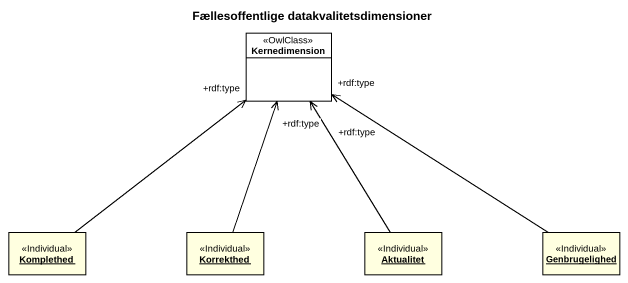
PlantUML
@startuml
title Fællesoffentlige datakvalitetsdimensioner
hide circle
hide empty members
class Kernedimension <<OwlClass>>
object Komplethed <<Individual>> #FFFFE0
object Korrekthed <<Individual>> #FFFFE0
object Aktualitet <<Individual>> #FFFFE0
object Genbrugelighed <<Individual>> #FFFFE0
Komplethed -up-> "+rdf:type" Kernedimension
Korrekthed -up-> "+rdf:type" Kernedimension
Aktualitet -up-> "+rdf:type" Kernedimension
Genbrugelighed -up-> "+rdf:type" Kernedimension
@enduml
